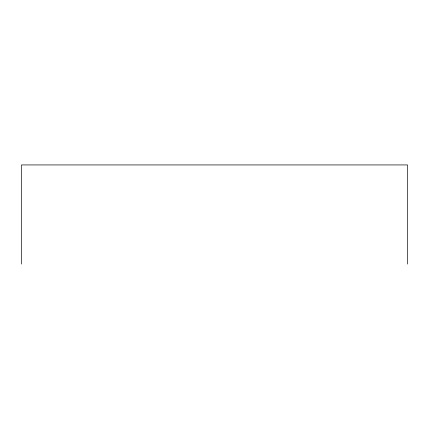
<?xml version="1.0" encoding="UTF-8"?>
<svg xmlns="http://www.w3.org/2000/svg" width="429" height="429" viewBox="0 0 429 429"><rect width="100%" height="100%" fill="white"/><g stroke="black" fill="none" stroke-linecap="round" stroke-linejoin="round"><path stroke-width="0.64" d="M407.55 264.066L407.55 164.934L21.45 164.934L21.45 264.066"/></g></svg>
